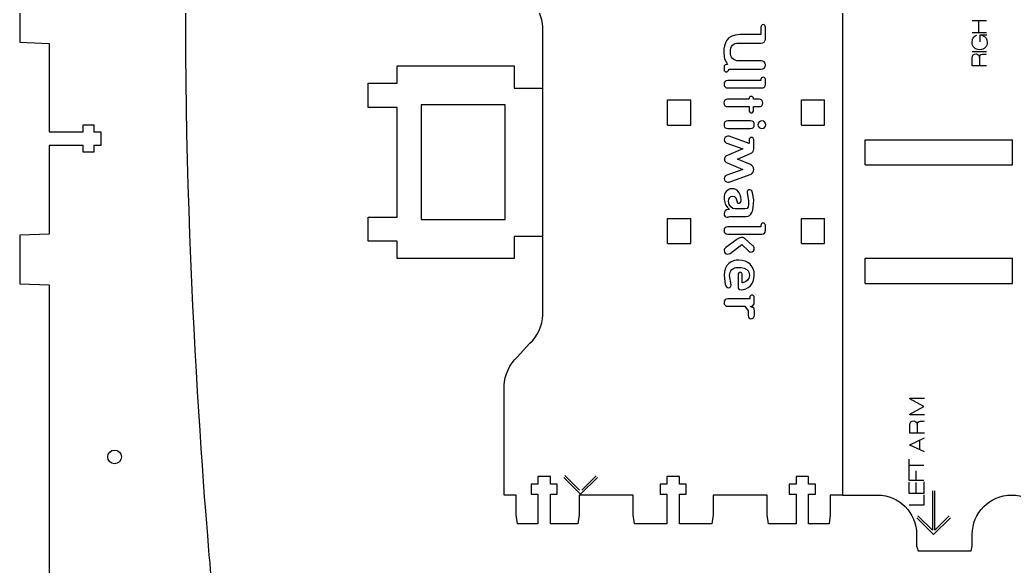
# Model space of a CAD drawing. Header units: millimetres. Extents: x -1100 to -75, y -506 to -118.
# Drawn here: x -752.7 to -547, y -392.7 to -279.7 of the extents above; entities that cross this region are included whole.
import ezdxf

# ---------------------------------------------------------------- set-up
doc = ezdxf.new("R2010")
doc.units = ezdxf.units.MM
doc.layers.add('CUTS', color=1, linetype='Continuous', true_color=0xff0000)
doc.layers.add('TEXT', color=5, linetype='Continuous', true_color=0x0000ff)

msp = doc.modelspace()

# ---------------------------------------------------------------- linework, layer by layer
at = {"layer": 'CUTS', "color": 1, "lineweight": 25, "true_color": 0xff0000}
for p, q in [((-618.71, -301.46), (-618.71, -296.26)), ((-618.71, -296.26), (-613.92, -296.26)), ((-613.92, -301.46), (-613.92, -296.26)), ((-591.02, -301.46), (-591.02, -296.26)), ((-591.02, -296.26), (-586.23, -296.26)), ((-586.23, -301.46), (-586.23, -296.26)), ((-618.71, -301.46), (-613.92, -301.46)), ((-591.02, -301.46), (-586.23, -301.46)), ((-577.8, -309.71), (-577.8, -304.51)), ((-577.8, -304.51), (-547.32, -304.51)), ((-547.32, -309.71), (-547.32, -304.51)), ((-577.8, -309.71), (-547.32, -309.71)), ((-618.71, -325.97), (-618.71, -320.77)), ((-618.71, -320.77), (-613.92, -320.77)), ((-613.92, -325.97), (-613.92, -320.77)), ((-591.02, -325.97), (-591.02, -320.77)), ((-591.02, -320.77), (-586.23, -320.77)), ((-586.23, -325.97), (-586.23, -320.77)), ((-618.71, -325.97), (-613.92, -325.97)), ((-591.02, -325.97), (-586.23, -325.97)), ((-577.8, -334.22), (-577.8, -329.02)), ((-577.8, -329.02), (-547.32, -329.02)), ((-547.32, -334.22), (-547.32, -329.02)), ((-577.8, -334.22), (-547.32, -334.22))]:
    msp.add_line(p, q, dxfattribs=at)
for points in [[(-582.52, -252.46), (-582.52, -378.03), (-575.24, -378.03)], [(-752.75, -274.24), (-752.75, -284.29), (-746.66, -284.54), (-746.66, -302.83), (-739.64, -302.83), (-739.64, -301.43), (-737.44, -301.43), (-737.44, -302.83), (-736, -302.83), (-736, -305.69), (-737.44, -305.69), (-737.44, -307.09), (-739.64, -307.09), (-739.64, -305.69), (-746.66, -305.69), (-746.66, -324.01), (-752.75, -324.26), (-752.75, -334.29), (-746.66, -334.54), (-746.66, -405.71)], [(-644.52, -340.81), (-644.52, -281.21)], [(-644.49, -324.48), (-650.49, -324.48), (-650.49, -329.08), (-674.69, -329.08), (-674.69, -325.48), (-680.69, -325.48), (-680.69, -320.49), (-674.69, -320.49), (-674.69, -297.79), (-680.69, -297.79), (-680.69, -292.8), (-674.69, -292.8), (-674.69, -289.2), (-650.49, -289.2), (-650.49, -293.8), (-644.49, -293.8)], [(-669.72, -320.99), (-652.32, -320.99), (-652.32, -297.29), (-669.72, -297.29), (-669.72, -320.99), (-669.72, -320.99)], [(-649.82, -349.49), (-647.22, -346.62)], [(-582.52, -378.07), (-585.05, -378.07), (-585.05, -382.14), (-585.3, -383.97), (-589.52, -383.97), (-589.52, -377.84), (-588.12, -377.84), (-588.12, -375.74), (-589.52, -375.74), (-589.52, -374.21), (-592.12, -374.21), (-592.12, -375.74), (-593.52, -375.74), (-593.52, -377.84), (-592.12, -377.84), (-592.12, -383.97), (-597.85, -383.97), (-598.1, -382.14), (-598.1, -378.07), (-609.27, -378.07), (-609.27, -382.14), (-609.52, -383.97), (-616.25, -383.97), (-616.25, -377.84), (-614.85, -377.84), (-614.85, -375.74), (-616.25, -375.74), (-616.25, -374.21), (-618.85, -374.21), (-618.85, -375.74), (-620.25, -375.74), (-620.25, -377.84), (-618.85, -377.84), (-618.85, -383.97), (-625.57, -383.97), (-625.82, -382.14), (-625.82, -378.07), (-637, -378.07), (-637, -382.14), (-637.25, -383.97), (-642.97, -383.97), (-642.97, -377.84), (-641.57, -377.84), (-641.57, -375.74), (-642.97, -375.74), (-642.97, -374.21), (-645.57, -374.21), (-645.57, -375.74), (-646.97, -375.74), (-646.97, -377.84), (-645.57, -377.84), (-645.57, -383.97), (-649.8, -383.97), (-650.05, -382.14), (-650.05, -378.07), (-652.52, -378.07), (-652.52, -355.3)], [(-567.19, -386.18), (-567.19, -388.55), (-566.84, -389.57), (-555.92, -389.57), (-555.67, -388.55), (-555.67, -386.18)]]:
    msp.add_lwpolyline(points, dxfattribs=at)
for points in [[(-718.4, -281.56), (-718.4, -257.01), (-716.67, -211.82), (-716.67, -211.82)], [(-644.52, -281.21), (-644.52, -279.27), (-645.74, -276.65), (-647.22, -275.4)], [(-713.05, -396.01), (-713.05, -396.01), (-718.4, -340.15), (-718.4, -281.56)], [(-647.22, -346.62), (-645.74, -345.37), (-644.52, -342.76), (-644.52, -340.81)], [(-652.52, -355.3), (-652.52, -353.35), (-651.3, -350.74), (-649.82, -349.49)], [(-734.57, -370.13), (-734.57, -369.34), (-733.93, -368.7), (-733.15, -368.7)], [(-733.15, -371.55), (-733.93, -371.55), (-734.57, -370.91), (-734.57, -370.13)], [(-733.15, -368.7), (-732.36, -368.7), (-731.72, -369.34), (-731.72, -370.13)], [(-731.72, -370.13), (-731.72, -370.91), (-732.36, -371.55), (-733.15, -371.55)], [(-575.24, -378.03), (-570.74, -378.03), (-567.19, -381.67), (-567.19, -386.18)], [(-555.67, -386.18), (-555.67, -381.67), (-552.02, -378.03), (-547.52, -378.03)], [(-547.52, -378.03), (-543.02, -378.03), (-539.47, -381.67), (-539.47, -386.18)]]:
    msp.add_open_spline(points, degree=3, dxfattribs=at)
at = {"layer": 'TEXT', "color": 5, "lineweight": 25, "true_color": 0x0000ff}
for points in [[(-555.69, -279.79), (-552.7, -279.79)], [(-554.3, -282.35), (-554.3, -279.79)], [(-599.41, -281.16), (-599.41, -282.73), (-603.79, -282.73)], [(-598.45, -283.58), (-598.45, -281.16), (-598.45, -281.16)], [(-552.7, -282.35), (-555.69, -282.35)], [(-554.03, -284.21), (-554.03, -282.8), (-552.63, -282.8)], [(-603.95, -284.47), (-599.32, -284.47)], [(-555.69, -286.23), (-552.7, -286.23)], [(-552.7, -289.2), (-555.69, -289.2), (-555.69, -287.55)], [(-554.16, -287.44), (-554.15, -287.44)], [(-554.15, -287.44), (-554.15, -289.2)], [(-607.03, -289.41), (-607.03, -289.98)], [(-606.39, -288.77), (-606.28, -288.92), (-606.55, -288.92)], [(-606.07, -289.98), (-606.07, -289.89), (-603.92, -289.88)], [(-599.32, -288.16), (-603.95, -288.16)], [(-603.79, -289.89), (-599.32, -289.89)], [(-599.41, -292.03), (-599.41, -292.25), (-606.26, -292.25)], [(-598.45, -292.94), (-598.45, -292.03), (-598.45, -292.03)], [(-606.26, -293.77), (-599.22, -293.77)], [(-601.89, -295.99), (-601.89, -296.09), (-601.98, -296.12), (-606.29, -296.12)], [(-599.78, -296.12), (-600.92, -296.12), (-600.92, -296.02)], [(-606.29, -297.64), (-601.86, -297.64), (-601.86, -298.25)], [(-600.92, -298.25), (-600.92, -297.64), (-599.78, -297.64)], [(-601.53, -300.61), (-606.26, -300.61)], [(-606.26, -302.14), (-601.53, -302.14)], [(-601.84, -304.48), (-601.84, -305.25), (-605.97, -303.77)], [(-600.87, -306.18), (-600.87, -304.48)], [(-603.11, -306.39), (-606.49, -307.81)], [(-606.48, -305.19), (-603.11, -306.39), (-603.11, -306.39)], [(-600.89, -306.37), (-600.89, -306.35), (-600.89, -306.29)], [(-606.93, -308.34), (-607.03, -308.36), (-606.94, -308.37)], [(-606.71, -307.96), (-606.74, -307.98)], [(-601.57, -309.64), (-604.26, -308.5), (-601.57, -307.37)], [(-606.94, -308.63), (-607.02, -308.7), (-606.93, -308.68)], [(-606.74, -309.03), (-606.71, -309.06)], [(-606.49, -309.2), (-603.11, -310.62), (-606.48, -311.82)], [(-605.97, -313.24), (-601.59, -311.67)], [(-602.24, -315.42), (-601.98, -317.14), (-601.98, -317.64)], [(-600.89, -316.93), (-601.13, -315.45)], [(-606.05, -318.76), (-605.88, -318.91), (-605.88, -318.91)], [(-602.64, -318.82), (-604.74, -318.82)], [(-605.88, -318.91), (-606.11, -318.92)], [(-605.31, -320.34), (-602.43, -320.34)], [(-599.41, -322.21), (-599.41, -322.52), (-606.26, -322.52)], [(-598.45, -323.12), (-598.45, -322.21), (-598.45, -322.21)], [(-606.26, -324.04), (-599.22, -324.04)], [(-601.07, -326.43), (-602.72, -324.94)], [(-598.46, -323.28), (-598.46, -323.22)], [(-604.36, -325.13), (-606.66, -326.76)], [(-605.78, -328.01), (-603.33, -326.18), (-601.92, -327.53)], [(-607.02, -332.59), (-606.76, -334.47)], [(-605.58, -334.49), (-605.87, -332.59)], [(-604.12, -332.24), (-604.13, -332.27)], [(-604.13, -332.34), (-604.13, -334.64)], [(-603.18, -334.1), (-603.29, -334.12), (-603.29, -332.34)], [(-604.12, -334.74), (-604.12, -334.88)], [(-601.72, -337.12), (-601.72, -337.43), (-606.26, -337.43)], [(-600.76, -338.04), (-600.76, -337.12), (-600.76, -337.12)], [(-606.26, -338.95), (-602.75, -338.95), (-602.02, -339.92), (-602.02, -340.8)], [(-601.29, -339.11), (-601.63, -339.01), (-601.28, -338.92)], [(-600.77, -338.19), (-600.77, -338.14)], [(-600.74, -340.8), (-600.74, -339.82)], [(-565.57, -361.39), (-568.59, -361.39), (-568.59, -361.25), (-565.66, -359.67), (-565.66, -359.66), (-568.59, -358.08), (-568.59, -357.94), (-565.57, -357.94)], [(-565.57, -365.19), (-568.59, -365.19), (-568.59, -363.52)], [(-567.05, -363.41), (-567.04, -363.41), (-567.03, -365.19)], [(-565.57, -369.09), (-568.59, -367.71), (-568.59, -367.6), (-565.57, -366.21)], [(-566.57, -366.67), (-566.57, -368.64)], [(-568.7, -373.23), (-568.7, -370.6)], [(-565.65, -371.91), (-568.7, -371.91)], [(-633.23, -374.39), (-636.7, -377.86), (-640.18, -374.39)], [(-636.95, -377), (-639.95, -374)], [(-633.46, -374.01), (-636.45, -377)], [(-565.65, -375.04), (-568.7, -375.04), (-568.7, -372.9)], [(-567.28, -375.04), (-567.28, -373.02)], [(-565.65, -375.31), (-565.65, -377.7), (-568.7, -377.7), (-568.7, -375.33)], [(-567.28, -377.7), (-567.28, -375.43)], [(-565.65, -378), (-565.65, -380.13), (-568.7, -380.13)], [(-563.91, -377.14), (-563.91, -385.32), (-566.91, -382.32)], [(-560.42, -382.33), (-563.41, -385.32), (-563.41, -377.14)], [(-560.18, -382.7), (-563.66, -386.18), (-567.13, -382.7)]]:
    msp.add_lwpolyline(points, dxfattribs=at)
for points in [[(-598.93, -280.67), (-599.19, -280.67), (-599.41, -280.89), (-599.41, -281.16)], [(-598.45, -281.16), (-598.45, -280.89), (-598.66, -280.67), (-598.93, -280.67)], [(-603.79, -282.73), (-606.5, -282.73), (-607.07, -284.68), (-607.07, -286.31)], [(-599.32, -284.47), (-598.84, -284.47), (-598.51, -284.18), (-598.47, -283.72)], [(-598.47, -283.72), (-598.45, -283.66), (-598.45, -283.62), (-598.45, -283.58)], [(-555.69, -284.32), (-555.69, -283.39), (-555.27, -282.96), (-554.69, -282.85)], [(-554.03, -282.8), (-553.69, -282.85), (-553.53, -282.91), (-553.53, -282.91)], [(-553.53, -282.91), (-552.85, -283.11), (-552.57, -283.69), (-552.57, -284.32)], [(-605.71, -286.31), (-605.71, -285.1), (-605.1, -284.47), (-603.95, -284.47)], [(-554.13, -285.87), (-555.11, -285.87), (-555.69, -285.17), (-555.69, -284.32)], [(-552.57, -284.32), (-552.57, -285.17), (-553.14, -285.87), (-554.13, -285.87)], [(-607.07, -286.31), (-607.07, -287.34), (-606.84, -288.17), (-606.39, -288.77)], [(-603.95, -288.16), (-605.1, -288.16), (-605.71, -287.52), (-605.71, -286.31)], [(-555.69, -287.55), (-555.69, -286.96), (-555.4, -286.73), (-554.87, -286.73)], [(-554.87, -286.73), (-554.59, -286.73), (-554.19, -286.92), (-554.16, -287.44)], [(-554.15, -287.44), (-554.15, -286.98), (-553.93, -286.78), (-553.52, -286.78)], [(-553.52, -286.78), (-553.41, -286.78), (-552.82, -286.78), (-552.7, -286.72)], [(-606.55, -288.92), (-606.81, -288.92), (-607.03, -289.14), (-607.03, -289.41)], [(-607.03, -289.98), (-607.03, -290.25), (-606.81, -290.47), (-606.55, -290.47)], [(-606.55, -290.47), (-606.28, -290.47), (-606.07, -290.25), (-606.07, -289.98)], [(-603.92, -289.88), (-603.88, -289.89), (-603.84, -289.89), (-603.79, -289.89)], [(-598.46, -289.02), (-598.46, -288.5), (-598.8, -288.16), (-599.32, -288.16)], [(-599.32, -289.89), (-598.8, -289.89), (-598.46, -289.55), (-598.46, -289.02)], [(-598.93, -291.54), (-599.19, -291.54), (-599.41, -291.76), (-599.41, -292.03)], [(-598.45, -292.03), (-598.45, -291.76), (-598.66, -291.54), (-598.93, -291.54)], [(-606.26, -292.25), (-606.75, -292.25), (-607.02, -292.52), (-607.02, -293.01)], [(-607.02, -293.01), (-607.02, -293.5), (-606.75, -293.77), (-606.26, -293.77)], [(-599.22, -293.77), (-598.75, -293.77), (-598.48, -293.52), (-598.46, -293.06)], [(-598.46, -293.06), (-598.45, -293.01), (-598.45, -292.97), (-598.45, -292.94)], [(-606.29, -296.12), (-606.78, -296.12), (-607.05, -296.39), (-607.05, -296.88)], [(-601.4, -295.51), (-601.67, -295.51), (-601.89, -295.73), (-601.89, -295.99)], [(-600.92, -296.02), (-600.92, -295.73), (-601.14, -295.51), (-601.4, -295.51)], [(-599.02, -296.88), (-599.02, -296.39), (-599.29, -296.12), (-599.78, -296.12)], [(-607.05, -296.88), (-607.05, -297.37), (-606.78, -297.64), (-606.29, -297.64)], [(-601.86, -298.25), (-601.86, -298.85), (-601.63, -298.93), (-601.39, -298.93)], [(-601.39, -298.93), (-601.15, -298.93), (-600.92, -298.85), (-600.92, -298.25)], [(-599.78, -297.64), (-599.29, -297.64), (-599.02, -297.37), (-599.02, -296.88)], [(-606.26, -300.61), (-606.77, -300.61), (-607.02, -300.86), (-607.02, -301.38)], [(-607.02, -301.38), (-607.02, -301.89), (-606.77, -302.14), (-606.26, -302.14)], [(-600.77, -301.38), (-600.77, -300.86), (-601.01, -300.61), (-601.53, -300.61)], [(-601.53, -302.14), (-601.02, -302.14), (-600.77, -301.89), (-600.77, -301.38)], [(-599.2, -300.58), (-599.64, -300.58), (-600, -300.94), (-600, -301.38)], [(-600, -301.38), (-600, -301.81), (-599.64, -302.17), (-599.2, -302.17)], [(-598.41, -301.38), (-598.41, -300.94), (-598.77, -300.58), (-599.2, -300.58)], [(-599.2, -302.17), (-598.77, -302.17), (-598.41, -301.81), (-598.41, -301.38)], [(-606.93, -304.23), (-607.07, -304.61), (-606.86, -305.05), (-606.48, -305.19)], [(-605.97, -303.77), (-606.37, -303.63), (-606.8, -303.84), (-606.93, -304.23)], [(-601.35, -304), (-601.62, -304), (-601.84, -304.21), (-601.84, -304.48)], [(-600.87, -304.48), (-600.87, -304.21), (-601.09, -304), (-601.35, -304)], [(-601.57, -307.37), (-601.16, -307.21), (-600.89, -306.81), (-600.89, -306.37)], [(-600.89, -306.29), (-600.88, -306.25), (-600.87, -306.22), (-600.87, -306.18)], [(-606.94, -308.37), (-606.95, -308.46), (-606.95, -308.56), (-606.94, -308.63)], [(-606.89, -308.2), (-606.91, -308.27), (-606.92, -308.3), (-606.93, -308.34)], [(-606.81, -308.06), (-606.85, -308.12), (-606.87, -308.16), (-606.89, -308.2)], [(-606.74, -307.98), (-606.76, -308.01), (-606.78, -308.03), (-606.81, -308.06)], [(-606.6, -307.87), (-606.66, -307.91), (-606.68, -307.93), (-606.71, -307.96)], [(-606.49, -307.81), (-606.53, -307.83), (-606.57, -307.85), (-606.6, -307.87)], [(-606.93, -308.68), (-606.92, -308.71), (-606.91, -308.74), (-606.9, -308.77)], [(-606.9, -308.77), (-606.87, -308.85), (-606.85, -308.89), (-606.82, -308.92)], [(-606.82, -308.92), (-606.78, -308.97), (-606.76, -309), (-606.74, -309.03)], [(-606.71, -309.06), (-606.68, -309.08), (-606.66, -309.1), (-606.63, -309.12)], [(-606.63, -309.12), (-606.57, -309.16), (-606.53, -309.18), (-606.49, -309.2)], [(-601.59, -311.67), (-601.17, -311.52), (-600.89, -311.11), (-600.89, -310.65)], [(-600.89, -310.65), (-600.89, -310.2), (-601.16, -309.79), (-601.57, -309.64)], [(-606.48, -311.82), (-606.86, -311.96), (-607.07, -312.39), (-606.93, -312.78)], [(-605.37, -314.64), (-606.4, -314.64), (-607.02, -315.58), (-607.02, -316.48)], [(-606.93, -312.78), (-606.79, -313.17), (-606.36, -313.37), (-605.97, -313.24)], [(-603.49, -316.95), (-603.68, -315.31), (-604.22, -314.64), (-605.37, -314.64)], [(-607.02, -316.48), (-607.02, -317.44), (-606.71, -318.16), (-606.05, -318.76)], [(-606.08, -317.21), (-606.08, -316.6), (-605.75, -316.16), (-605.28, -316.16)], [(-605.28, -316.16), (-604.61, -316.16), (-604.43, -316.76), (-604.34, -317.35)], [(-601.72, -314.85), (-601.95, -314.85), (-602.3, -315), (-602.24, -315.42)], [(-601.13, -315.45), (-601.19, -315.18), (-601.34, -314.85), (-601.72, -314.85)], [(-604.74, -318.82), (-605.39, -318.82), (-606.08, -318.25), (-606.08, -317.21)], [(-604.34, -317.35), (-604.34, -317.35), (-604.31, -317.52), (-604.17, -317.6)], [(-604.17, -317.6), (-604.09, -317.65), (-603.98, -317.66), (-603.85, -317.62)], [(-603.85, -317.62), (-603.53, -317.54), (-603.49, -317.22), (-603.49, -317.03)], [(-603.49, -317.03), (-603.49, -316.98), (-603.49, -316.95), (-603.49, -316.95)], [(-601.98, -317.64), (-601.98, -318.02), (-601.98, -318.82), (-602.64, -318.82)], [(-602.43, -320.34), (-601.35, -320.34), (-600.89, -319.32), (-600.89, -316.93)], [(-606.11, -318.92), (-606.71, -318.95), (-607.02, -319.26), (-607.02, -319.84)], [(-607.02, -319.84), (-607.02, -320.17), (-606.81, -320.52), (-606.46, -320.52)], [(-606.46, -320.52), (-606.37, -320.52), (-606.29, -320.49), (-606.19, -320.46)], [(-606.19, -320.46), (-606.01, -320.41), (-605.76, -320.34), (-605.31, -320.34)], [(-606.26, -322.52), (-606.75, -322.52), (-607.02, -322.79), (-607.02, -323.28)], [(-598.93, -321.72), (-599.19, -321.72), (-599.41, -321.94), (-599.41, -322.21)], [(-598.45, -322.21), (-598.45, -321.94), (-598.66, -321.72), (-598.93, -321.72)], [(-607.02, -323.28), (-607.02, -323.77), (-606.75, -324.04), (-606.26, -324.04)], [(-603.41, -324.7), (-603.88, -324.7), (-604.36, -325.12), (-604.36, -325.13)], [(-602.72, -324.94), (-602.74, -324.93), (-602.96, -324.7), (-603.41, -324.7)], [(-599.22, -324.04), (-598.73, -324.04), (-598.46, -323.77), (-598.46, -323.28)], [(-598.46, -323.22), (-598.45, -323.19), (-598.45, -323.16), (-598.45, -323.12)], [(-606.66, -326.76), (-606.9, -326.92), (-607.02, -327.15), (-607.02, -327.45)], [(-601.45, -327.73), (-601.06, -327.73), (-600.77, -327.35), (-600.77, -327.02)], [(-600.77, -327.02), (-600.77, -326.76), (-600.93, -326.56), (-601.07, -326.43)], [(-607.02, -327.45), (-607.02, -327.84), (-606.68, -328.17), (-606.28, -328.17)], [(-606.28, -328.17), (-606.1, -328.17), (-605.93, -328.11), (-605.78, -328.01)], [(-601.92, -327.53), (-601.77, -327.66), (-601.7, -327.73), (-601.45, -327.73)], [(-604, -329.39), (-605.39, -329.39), (-607.02, -330.23), (-607.02, -332.59)], [(-605.87, -332.59), (-605.87, -331.59), (-605.21, -330.91), (-604.22, -330.91)], [(-604.22, -330.91), (-604.18, -330.91), (-602.96, -330.77), (-602.25, -331.4)], [(-600.77, -332.53), (-600.77, -330.6), (-602.01, -329.39), (-604, -329.39)], [(-604.13, -332.27), (-604.13, -332.3), (-604.13, -332.32), (-604.13, -332.34)], [(-603.71, -331.92), (-603.9, -331.92), (-604.07, -332.05), (-604.12, -332.24)], [(-603.29, -332.34), (-603.29, -332.11), (-603.48, -331.92), (-603.71, -331.92)], [(-603.48, -335.54), (-602.16, -335.54), (-600.77, -334.48), (-600.77, -332.53)], [(-601.77, -332.57), (-601.77, -333.35), (-602.35, -333.98), (-603.18, -334.1)], [(-602.25, -331.4), (-601.93, -331.68), (-601.77, -332.08), (-601.77, -332.57)], [(-606.76, -334.47), (-606.69, -334.82), (-606.44, -335.16), (-606.03, -335.12)], [(-606.03, -335.12), (-605.78, -335.09), (-605.52, -334.91), (-605.58, -334.49)], [(-604.13, -334.64), (-604.13, -334.67), (-604.13, -334.7), (-604.12, -334.74)], [(-604.12, -334.88), (-604.12, -335.41), (-604, -335.54), (-603.48, -335.54)], [(-601.24, -336.64), (-601.51, -336.64), (-601.72, -336.86), (-601.72, -337.12)], [(-600.76, -337.12), (-600.76, -336.86), (-600.97, -336.64), (-601.24, -336.64)], [(-606.26, -337.43), (-606.75, -337.43), (-607.02, -337.7), (-607.02, -338.19)], [(-607.02, -338.19), (-607.02, -338.68), (-606.75, -338.95), (-606.26, -338.95)], [(-600.74, -339.82), (-600.74, -339.49), (-600.97, -339.2), (-601.29, -339.11)], [(-601.28, -338.92), (-600.95, -338.84), (-600.77, -338.58), (-600.77, -338.19)], [(-600.77, -338.14), (-600.76, -338.11), (-600.76, -338.07), (-600.76, -338.04)], [(-602.02, -340.8), (-602.02, -341.3), (-601.84, -341.55), (-601.49, -341.55)], [(-601.49, -341.55), (-601.08, -341.55), (-600.74, -341.21), (-600.74, -340.8)], [(-568.59, -363.52), (-568.59, -362.92), (-568.31, -362.69), (-567.77, -362.69)], [(-567.77, -362.69), (-567.48, -362.69), (-567.08, -362.88), (-567.05, -363.41)], [(-567.04, -363.41), (-567.04, -362.95), (-566.82, -362.75), (-566.41, -362.75)], [(-566.41, -362.75), (-566.3, -362.75), (-565.69, -362.74), (-565.57, -362.68)]]:
    msp.add_open_spline(points, degree=3, dxfattribs=at)

doc.saveas('drawing.dxf')
